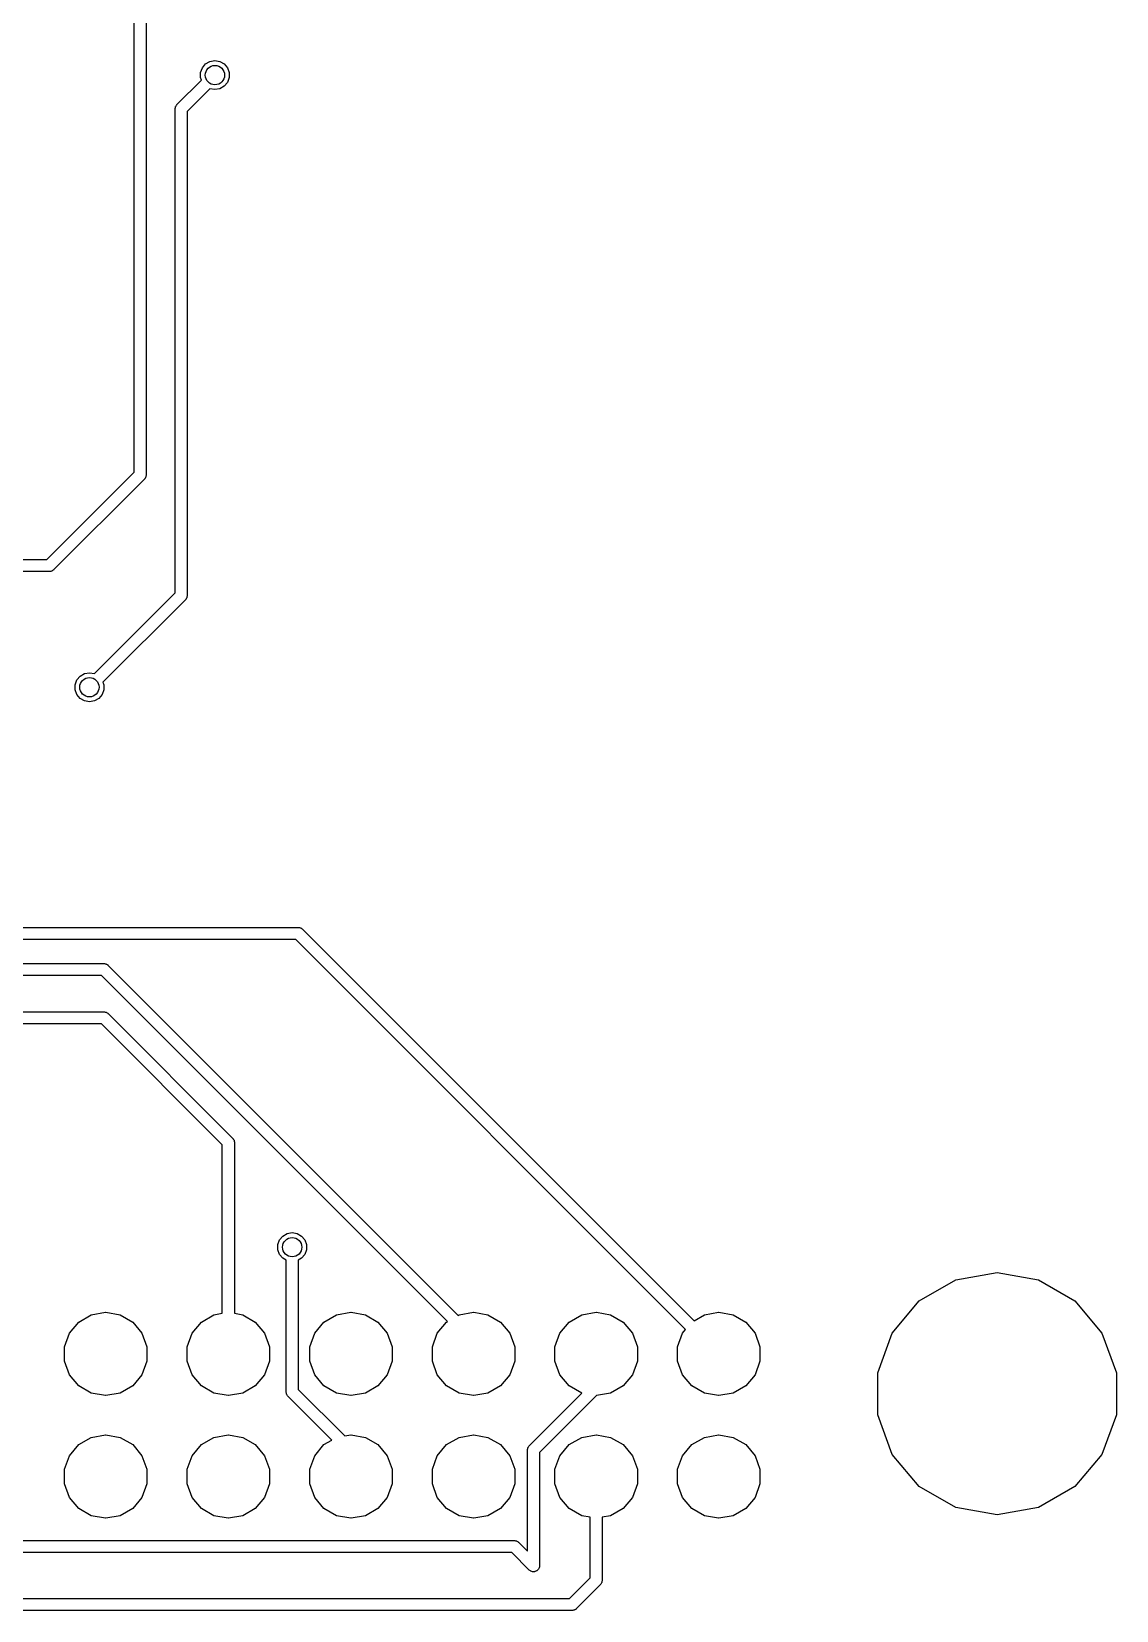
# Model space of a CAD drawing. Extents: x 100.7 to 163.2, y -130.7 to -69.1.
# Drawn here: x 140.69 to 163.16, y -129.59 to -96.89 of the extents above; entities that cross this region are included whole.
import ezdxf

# ---------------------------------------------------------------- set-up
doc = ezdxf.new("R2010")
doc.units = 0
doc.header["$MEASUREMENT"] = 0
doc.layers.add('BLACK', color=7, linetype='CONTINUOUS')

msp = doc.modelspace()

# ---------------------------------------------------------------- linework, layer by layer
at = {"layer": 'Black'}
for p, q in [((142.815, -106.018), (142.815, -89.3718)), ((143.065, -89.32), (143.065, -106.07)), ((144.193, -97.7377), (144.229, -97.6394)), ((144.193, -97.8423), (144.193, -97.7377)), ((144.229, -97.6394), (144.296, -97.5593)), ((144.296, -97.5593), (144.387, -97.507)), ((144.387, -97.507), (144.49, -97.4889)), ((144.49, -97.4889), (144.593, -97.507)), ((144.593, -97.507), (144.684, -97.5593)), ((144.684, -97.5593), (144.751, -97.6394)), ((144.751, -97.6394), (144.787, -97.7377)), ((144.787, -97.7377), (144.787, -97.8423)), ((143.702, -98.4016), (144.211, -97.8918)), ((144.385, -98.0718), (143.915, -98.5418)), ((144.211, -97.8918), (144.193, -97.8423)), ((144.387, -98.073), (144.385, -98.0718)), ((144.49, -98.0911), (144.387, -98.073)), ((144.593, -98.073), (144.49, -98.0911)), ((144.684, -98.0207), (144.593, -98.073)), ((144.751, -97.9406), (144.684, -98.0207)), ((144.787, -97.8423), (144.751, -97.9406)), ((143.67, -98.4633), (143.673, -98.4472)), ((143.673, -98.4472), (143.675, -98.4425)), ((143.675, -98.4425), (143.677, -98.4372)), ((143.677, -98.4372), (143.686, -98.4238)), ((143.686, -98.4238), (143.694, -98.4097)), ((143.694, -98.4097), (143.698, -98.4061)), ((143.698, -98.4061), (143.702, -98.4016)), ((143.665, -98.4791), (143.67, -98.4633)), ((143.666, -98.4846), (143.665, -98.4791)), ((143.665, -98.49), (143.666, -98.4846)), ((143.665, -108.518), (143.665, -98.49)), ((143.915, -98.5418), (143.915, -108.57)), ((141.008, -107.825), (142.815, -106.018)), ((143.028, -106.158), (141.148, -108.038)), ((143.032, -106.154), (143.028, -106.158)), ((143.036, -106.15), (143.032, -106.154)), ((143.044, -106.136), (143.036, -106.15)), ((143.053, -106.123), (143.044, -106.136)), ((143.055, -106.118), (143.053, -106.123)), ((143.057, -106.113), (143.055, -106.118)), ((143.06, -106.097), (143.057, -106.113)), ((143.065, -106.081), (143.06, -106.097)), ((143.065, -106.07), (143.064, -106.075)), ((143.064, -106.075), (143.065, -106.081)), ((139.32, -107.825), (141.008, -107.825)), ((141.06, -108.075), (139.32, -108.075)), ((141.065, -108.074), (141.06, -108.075)), ((141.071, -108.075), (141.065, -108.074)), ((141.087, -108.07), (141.071, -108.075)), ((141.103, -108.067), (141.087, -108.07)), ((141.108, -108.065), (141.103, -108.067)), ((141.113, -108.063), (141.108, -108.065)), ((141.126, -108.054), (141.113, -108.063)), ((141.14, -108.046), (141.126, -108.054)), ((141.144, -108.042), (141.14, -108.046)), ((141.148, -108.038), (141.144, -108.042)), ((141.995, -110.188), (143.665, -108.518)), ((143.915, -108.581), (143.91, -108.597)), ((143.915, -108.57), (143.914, -108.575)), ((143.914, -108.575), (143.915, -108.581)), ((143.878, -108.658), (142.169, -110.368)), ((143.882, -108.654), (143.878, -108.658)), ((143.886, -108.65), (143.882, -108.654)), ((143.894, -108.636), (143.886, -108.65)), ((143.903, -108.623), (143.894, -108.636)), ((143.905, -108.618), (143.903, -108.623)), ((143.907, -108.613), (143.905, -108.618)), ((143.91, -108.597), (143.907, -108.613)), ((141.696, -110.239), (141.787, -110.187)), ((141.787, -110.187), (141.89, -110.169)), ((141.89, -110.169), (141.993, -110.187)), ((141.993, -110.187), (141.995, -110.188)), ((141.593, -110.418), (141.629, -110.319)), ((141.593, -110.522), (141.593, -110.418)), ((141.629, -110.621), (141.593, -110.522)), ((141.629, -110.319), (141.696, -110.239)), ((142.187, -110.522), (142.151, -110.621)), ((142.169, -110.368), (142.187, -110.418)), ((142.187, -110.418), (142.187, -110.522)), ((141.696, -110.701), (141.629, -110.621)), ((141.787, -110.753), (141.696, -110.701)), ((141.89, -110.771), (141.787, -110.753)), ((141.993, -110.753), (141.89, -110.771)), ((142.084, -110.701), (141.993, -110.753)), ((142.151, -110.621), (142.084, -110.701)), ((136.992, -115.445), (146.215, -115.445)), ((146.215, -115.445), (146.221, -115.446)), ((146.221, -115.446), (146.226, -115.445)), ((146.226, -115.445), (146.242, -115.45)), ((146.242, -115.45), (146.258, -115.453)), ((146.258, -115.453), (146.263, -115.455)), ((146.263, -115.455), (146.268, -115.457)), ((146.163, -115.695), (136.94, -115.695)), ((154.241, -123.773), (146.163, -115.695)), ((146.268, -115.457), (146.281, -115.466)), ((146.281, -115.466), (146.295, -115.474)), ((146.295, -115.474), (146.299, -115.478)), ((146.299, -115.478), (146.303, -115.482)), ((146.303, -115.482), (154.416, -123.594)), ((135.992, -116.195), (142.19, -116.195)), ((142.19, -116.195), (142.195, -116.196)), ((142.195, -116.196), (142.201, -116.195)), ((142.201, -116.195), (142.217, -116.2)), ((142.217, -116.2), (142.233, -116.203)), ((142.233, -116.203), (142.238, -116.205)), ((142.238, -116.205), (142.243, -116.207)), ((142.243, -116.207), (142.256, -116.216)), ((142.256, -116.216), (142.27, -116.224)), ((142.27, -116.224), (142.274, -116.228)), ((142.274, -116.228), (142.278, -116.232)), ((142.278, -116.232), (149.529, -123.482)), ((142.138, -116.445), (135.94, -116.445)), ((149.305, -123.612), (142.138, -116.445)), ((135.242, -117.195), (142.19, -117.195)), ((142.19, -117.195), (142.195, -117.196)), ((142.195, -117.196), (142.201, -117.195)), ((142.201, -117.195), (142.217, -117.2)), ((142.217, -117.2), (142.233, -117.203)), ((142.233, -117.203), (142.238, -117.205)), ((142.238, -117.205), (142.243, -117.207)), ((142.243, -117.207), (142.256, -117.216)), ((142.256, -117.216), (142.27, -117.224)), ((142.27, -117.224), (142.274, -117.228)), ((142.274, -117.228), (142.278, -117.232)), ((142.278, -117.232), (144.856, -119.809)), ((142.138, -117.445), (135.19, -117.445)), ((144.642, -119.949), (142.138, -117.445)), ((144.642, -123.44), (144.642, -119.949)), ((144.856, -119.809), (144.859, -119.813)), ((144.859, -119.813), (144.863, -119.817)), ((144.863, -119.817), (144.871, -119.831)), ((144.871, -119.831), (144.881, -119.844)), ((144.881, -119.844), (144.882, -119.85)), ((144.882, -119.85), (144.885, -119.855)), ((144.885, -119.855), (144.888, -119.871)), ((144.888, -119.871), (144.892, -119.886)), ((144.892, -119.886), (144.891, -119.892)), ((144.891, -119.892), (144.892, -119.897)), ((144.892, -119.897), (144.892, -123.44)), ((145.793, -122.018), (145.829, -121.919)), ((145.829, -121.919), (145.896, -121.839)), ((145.896, -121.839), (145.987, -121.787)), ((145.987, -121.787), (146.09, -121.769)), ((146.09, -121.769), (146.193, -121.787)), ((146.193, -121.787), (146.284, -121.839)), ((146.284, -121.839), (146.351, -121.919)), ((146.351, -121.919), (146.387, -122.018)), ((145.793, -122.122), (145.793, -122.018)), ((145.829, -122.221), (145.793, -122.122)), ((145.896, -122.301), (145.829, -122.221)), ((145.965, -122.34), (145.896, -122.301)), ((146.284, -122.301), (146.215, -122.34)), ((146.351, -122.221), (146.284, -122.301)), ((146.387, -122.122), (146.351, -122.221)), ((146.387, -122.018), (146.387, -122.122)), ((145.965, -125.07), (145.965, -122.34)), ((146.215, -122.34), (146.215, -125.018)), ((159.835, -122.749), (160.693, -122.598)), ((160.693, -122.598), (161.551, -122.749)), ((159.08, -123.185), (159.835, -122.749)), ((161.551, -122.749), (162.306, -123.185)), ((158.52, -123.853), (159.08, -123.185)), ((162.306, -123.185), (162.866, -123.853)), ((141.476, -123.85), (141.669, -123.621)), ((141.669, -123.621), (141.929, -123.471)), ((141.929, -123.471), (142.224, -123.419)), ((142.224, -123.419), (142.231, -123.419)), ((142.231, -123.419), (142.526, -123.471)), ((142.526, -123.471), (142.786, -123.621)), ((142.786, -123.621), (142.978, -123.85)), ((144.016, -123.85), (144.209, -123.621)), ((144.209, -123.621), (144.469, -123.471)), ((144.469, -123.471), (144.642, -123.44)), ((144.892, -123.44), (145.066, -123.471)), ((145.066, -123.471), (145.326, -123.621)), ((145.326, -123.621), (145.518, -123.85)), ((146.556, -123.85), (146.749, -123.621)), ((146.749, -123.621), (147.009, -123.471)), ((147.009, -123.471), (147.304, -123.419)), ((147.304, -123.419), (147.311, -123.419)), ((147.311, -123.419), (147.606, -123.471)), ((147.606, -123.471), (147.866, -123.621)), ((147.866, -123.621), (148.058, -123.85)), ((149.096, -123.85), (149.289, -123.621)), ((149.289, -123.621), (149.305, -123.612)), ((149.529, -123.482), (149.549, -123.471)), ((149.549, -123.471), (149.844, -123.419)), ((149.844, -123.419), (149.851, -123.419)), ((149.851, -123.419), (150.146, -123.471)), ((150.146, -123.471), (150.406, -123.621)), ((150.406, -123.621), (150.598, -123.85)), ((151.636, -123.85), (151.829, -123.621)), ((151.829, -123.621), (152.089, -123.471)), ((152.089, -123.471), (152.384, -123.419)), ((152.384, -123.419), (152.391, -123.419)), ((152.391, -123.419), (152.686, -123.471)), ((152.686, -123.471), (152.946, -123.621)), ((152.946, -123.621), (153.138, -123.85)), ((154.416, -123.594), (154.629, -123.471)), ((154.629, -123.471), (154.924, -123.419)), ((154.924, -123.419), (154.931, -123.419)), ((154.931, -123.419), (155.226, -123.471)), ((155.226, -123.471), (155.486, -123.621)), ((155.486, -123.621), (155.678, -123.85)), ((141.374, -124.132), (141.476, -123.85)), ((142.978, -123.85), (143.081, -124.132)), ((143.914, -124.132), (144.016, -123.85)), ((145.518, -123.85), (145.621, -124.132)), ((146.454, -124.132), (146.556, -123.85)), ((148.058, -123.85), (148.161, -124.132)), ((148.994, -124.132), (149.096, -123.85)), ((150.598, -123.85), (150.701, -124.132)), ((151.534, -124.132), (151.636, -123.85)), ((153.138, -123.85), (153.241, -124.132)), ((154.074, -124.132), (154.176, -123.85)), ((154.176, -123.85), (154.241, -123.773)), ((155.678, -123.85), (155.781, -124.132)), ((158.222, -124.672), (158.52, -123.853)), ((162.866, -123.853), (163.165, -124.672)), ((141.374, -124.432), (141.374, -124.132)), ((143.081, -124.132), (143.081, -124.432)), ((143.914, -124.432), (143.914, -124.132)), ((145.621, -124.132), (145.621, -124.432)), ((146.454, -124.432), (146.454, -124.132)), ((148.161, -124.132), (148.161, -124.432)), ((148.994, -124.432), (148.994, -124.132)), ((150.701, -124.132), (150.701, -124.432)), ((151.534, -124.432), (151.534, -124.132)), ((153.241, -124.132), (153.241, -124.432)), ((154.074, -124.432), (154.074, -124.132)), ((155.781, -124.132), (155.781, -124.432)), ((141.476, -124.714), (141.374, -124.432)), ((143.081, -124.432), (142.978, -124.714)), ((144.016, -124.714), (143.914, -124.432)), ((145.621, -124.432), (145.518, -124.714)), ((146.556, -124.714), (146.454, -124.432)), ((148.161, -124.432), (148.058, -124.714)), ((149.096, -124.714), (148.994, -124.432)), ((150.701, -124.432), (150.598, -124.714)), ((151.636, -124.714), (151.534, -124.432)), ((153.241, -124.432), (153.138, -124.714)), ((154.176, -124.714), (154.074, -124.432)), ((155.781, -124.432), (155.678, -124.714)), ((141.669, -124.944), (141.476, -124.714)), ((142.978, -124.714), (142.786, -124.944)), ((144.209, -124.944), (144.016, -124.714)), ((145.518, -124.714), (145.326, -124.944)), ((146.749, -124.944), (146.556, -124.714)), ((148.058, -124.714), (147.866, -124.944)), ((149.289, -124.944), (149.096, -124.714)), ((150.598, -124.714), (150.406, -124.944)), ((151.829, -124.944), (151.636, -124.714)), ((153.138, -124.714), (152.946, -124.944)), ((154.369, -124.944), (154.176, -124.714)), ((155.678, -124.714), (155.486, -124.944)), ((158.222, -125.543), (158.222, -124.672)), ((163.165, -124.672), (163.165, -125.543)), ((141.929, -125.094), (141.669, -124.944)), ((142.224, -125.146), (141.929, -125.094)), ((142.231, -125.146), (142.224, -125.146)), ((142.526, -125.094), (142.231, -125.146)), ((142.786, -124.944), (142.526, -125.094)), ((144.469, -125.094), (144.209, -124.944)), ((144.764, -125.146), (144.469, -125.094)), ((144.771, -125.146), (144.764, -125.146)), ((145.066, -125.094), (144.771, -125.146)), ((145.326, -124.944), (145.066, -125.094)), ((145.966, -125.075), (145.965, -125.07)), ((145.965, -125.081), (145.966, -125.075)), ((145.97, -125.097), (145.965, -125.081)), ((145.973, -125.113), (145.97, -125.097)), ((145.975, -125.118), (145.973, -125.113)), ((145.977, -125.123), (145.975, -125.118)), ((145.986, -125.136), (145.977, -125.123)), ((145.994, -125.15), (145.986, -125.136)), ((145.998, -125.154), (145.994, -125.15)), ((146.002, -125.158), (145.998, -125.154)), ((146.911, -126.067), (146.002, -125.158)), ((146.215, -125.018), (147.178, -125.981)), ((147.009, -125.094), (146.749, -124.944)), ((147.304, -125.146), (147.009, -125.094)), ((147.311, -125.146), (147.304, -125.146)), ((147.606, -125.094), (147.311, -125.146)), ((147.866, -124.944), (147.606, -125.094)), ((149.549, -125.094), (149.289, -124.944)), ((149.844, -125.146), (149.549, -125.094)), ((149.851, -125.146), (149.844, -125.146)), ((150.146, -125.094), (149.851, -125.146)), ((150.406, -124.944), (150.146, -125.094)), ((151.002, -126.182), (152.089, -125.094)), ((152.391, -125.146), (151.215, -126.322)), ((152.089, -125.094), (151.829, -124.944)), ((152.089, -125.094), (152.089, -125.094)), ((152.686, -125.094), (152.391, -125.146)), ((152.946, -124.944), (152.686, -125.094)), ((154.629, -125.094), (154.369, -124.944)), ((154.924, -125.146), (154.629, -125.094)), ((154.931, -125.146), (154.924, -125.146)), ((155.226, -125.094), (154.931, -125.146)), ((155.486, -124.944), (155.226, -125.094)), ((158.52, -126.362), (158.222, -125.543)), ((163.165, -125.543), (162.866, -126.362)), ((141.476, -126.39), (141.669, -126.161)), ((141.669, -126.161), (141.929, -126.011)), ((141.929, -126.011), (142.224, -125.959)), ((142.224, -125.959), (142.231, -125.959)), ((142.231, -125.959), (142.526, -126.011)), ((142.526, -126.011), (142.786, -126.161)), ((142.786, -126.161), (142.978, -126.39)), ((144.016, -126.39), (144.209, -126.161)), ((144.209, -126.161), (144.469, -126.011)), ((144.469, -126.011), (144.764, -125.959)), ((144.764, -125.959), (144.771, -125.959)), ((144.771, -125.959), (145.066, -126.011)), ((145.066, -126.011), (145.326, -126.161)), ((145.326, -126.161), (145.518, -126.39)), ((146.556, -126.39), (146.749, -126.161)), ((146.749, -126.161), (146.911, -126.067)), ((147.178, -125.981), (147.304, -125.959)), ((147.304, -125.959), (147.311, -125.959)), ((147.311, -125.959), (147.606, -126.011)), ((147.606, -126.011), (147.866, -126.161)), ((147.866, -126.161), (148.058, -126.39)), ((149.096, -126.39), (149.289, -126.161)), ((149.289, -126.161), (149.549, -126.011)), ((149.549, -126.011), (149.844, -125.959)), ((149.844, -125.959), (149.851, -125.959)), ((149.851, -125.959), (150.146, -126.011)), ((150.146, -126.011), (150.406, -126.161)), ((150.406, -126.161), (150.598, -126.39)), ((150.965, -126.259), (150.97, -126.243)), ((150.97, -126.243), (150.973, -126.227)), ((150.973, -126.227), (150.975, -126.222)), ((150.975, -126.222), (150.977, -126.217)), ((150.977, -126.217), (150.986, -126.204)), ((150.986, -126.204), (150.994, -126.19)), ((150.994, -126.19), (150.998, -126.186)), ((150.998, -126.186), (151.002, -126.182)), ((151.636, -126.39), (151.829, -126.161)), ((151.829, -126.161), (152.089, -126.011)), ((152.089, -126.011), (152.384, -125.959)), ((152.384, -125.959), (152.391, -125.959)), ((152.391, -125.959), (152.686, -126.011)), ((152.686, -126.011), (152.946, -126.161)), ((152.946, -126.161), (153.138, -126.39)), ((154.176, -126.39), (154.369, -126.161)), ((154.369, -126.161), (154.629, -126.011)), ((154.629, -126.011), (154.924, -125.959)), ((154.924, -125.959), (154.931, -125.959)), ((154.931, -125.959), (155.226, -126.011)), ((155.226, -126.011), (155.486, -126.161)), ((155.486, -126.161), (155.678, -126.39)), ((141.374, -126.672), (141.476, -126.39)), ((142.978, -126.39), (143.081, -126.672)), ((143.914, -126.672), (144.016, -126.39)), ((145.518, -126.39), (145.621, -126.672)), ((146.454, -126.672), (146.556, -126.39)), ((148.058, -126.39), (148.161, -126.672)), ((148.994, -126.672), (149.096, -126.39)), ((150.598, -126.39), (150.701, -126.672)), ((150.966, -126.265), (150.965, -126.259)), ((150.965, -126.27), (150.966, -126.265)), ((150.965, -128.368), (150.965, -126.27)), ((151.215, -126.322), (151.215, -128.67)), ((151.534, -126.672), (151.636, -126.39)), ((153.138, -126.39), (153.241, -126.672)), ((154.074, -126.672), (154.176, -126.39)), ((155.678, -126.39), (155.781, -126.672)), ((159.08, -127.03), (158.52, -126.362)), ((162.866, -126.362), (162.306, -127.03)), ((141.374, -126.972), (141.374, -126.672)), ((143.081, -126.672), (143.081, -126.972)), ((143.914, -126.972), (143.914, -126.672)), ((145.621, -126.672), (145.621, -126.972)), ((146.454, -126.972), (146.454, -126.672)), ((148.161, -126.672), (148.161, -126.972)), ((148.994, -126.972), (148.994, -126.672)), ((150.701, -126.672), (150.701, -126.972)), ((151.534, -126.972), (151.534, -126.672)), ((153.241, -126.672), (153.241, -126.972)), ((154.074, -126.972), (154.074, -126.672)), ((155.781, -126.672), (155.781, -126.972)), ((141.476, -127.254), (141.374, -126.972)), ((143.081, -126.972), (142.978, -127.254)), ((144.016, -127.254), (143.914, -126.972)), ((145.621, -126.972), (145.518, -127.254)), ((146.556, -127.254), (146.454, -126.972)), ((148.161, -126.972), (148.058, -127.254)), ((149.096, -127.254), (148.994, -126.972)), ((150.701, -126.972), (150.598, -127.254)), ((151.636, -127.254), (151.534, -126.972)), ((153.241, -126.972), (153.138, -127.254)), ((154.176, -127.254), (154.074, -126.972)), ((155.781, -126.972), (155.678, -127.254)), ((159.835, -127.466), (159.08, -127.03)), ((162.306, -127.03), (161.551, -127.466)), ((141.669, -127.484), (141.476, -127.254)), ((141.929, -127.634), (141.669, -127.484)), ((142.786, -127.484), (142.526, -127.634)), ((142.978, -127.254), (142.786, -127.484)), ((144.209, -127.484), (144.016, -127.254)), ((144.469, -127.634), (144.209, -127.484)), ((145.326, -127.484), (145.066, -127.634)), ((145.518, -127.254), (145.326, -127.484)), ((146.749, -127.484), (146.556, -127.254)), ((147.009, -127.634), (146.749, -127.484)), ((147.866, -127.484), (147.606, -127.634)), ((148.058, -127.254), (147.866, -127.484)), ((149.289, -127.484), (149.096, -127.254)), ((149.549, -127.634), (149.289, -127.484)), ((150.406, -127.484), (150.146, -127.634)), ((150.598, -127.254), (150.406, -127.484)), ((151.829, -127.484), (151.636, -127.254)), ((152.089, -127.634), (151.829, -127.484)), ((152.946, -127.484), (152.686, -127.634)), ((153.138, -127.254), (152.946, -127.484)), ((154.369, -127.484), (154.176, -127.254)), ((154.629, -127.634), (154.369, -127.484)), ((155.486, -127.484), (155.226, -127.634)), ((155.678, -127.254), (155.486, -127.484)), ((160.693, -127.617), (159.835, -127.466)), ((161.551, -127.466), (160.693, -127.617)), ((142.224, -127.686), (141.929, -127.634)), ((142.231, -127.686), (142.224, -127.686)), ((142.526, -127.634), (142.231, -127.686)), ((144.764, -127.686), (144.469, -127.634)), ((144.771, -127.686), (144.764, -127.686)), ((145.066, -127.634), (144.771, -127.686)), ((147.304, -127.686), (147.009, -127.634)), ((147.311, -127.686), (147.304, -127.686)), ((147.606, -127.634), (147.311, -127.686)), ((149.844, -127.686), (149.549, -127.634)), ((149.851, -127.686), (149.844, -127.686)), ((150.146, -127.634), (149.851, -127.686)), ((152.262, -127.664), (152.089, -127.634)), ((152.262, -128.921), (152.262, -127.664)), ((152.686, -127.634), (152.512, -127.664)), ((152.512, -127.664), (152.512, -128.973)), ((154.924, -127.686), (154.629, -127.634)), ((154.931, -127.686), (154.924, -127.686)), ((155.226, -127.634), (154.931, -127.686)), ((131.542, -128.145), (150.69, -128.145)), ((150.69, -128.145), (150.695, -128.146)), ((150.695, -128.146), (150.701, -128.145)), ((150.701, -128.145), (150.717, -128.15)), ((150.717, -128.15), (150.733, -128.153)), ((150.733, -128.153), (150.738, -128.155)), ((150.738, -128.155), (150.743, -128.157)), ((150.743, -128.157), (150.756, -128.166)), ((150.756, -128.166), (150.77, -128.174)), ((150.77, -128.174), (150.774, -128.178)), ((150.774, -128.178), (150.778, -128.182)), ((150.778, -128.182), (150.965, -128.368)), ((150.638, -128.395), (131.49, -128.395)), ((151.002, -128.758), (150.638, -128.395)), ((151.015, -128.768), (151.002, -128.758)), ((151.028, -128.778), (151.015, -128.768)), ((151.033, -128.78), (151.028, -128.778)), ((151.037, -128.783), (151.033, -128.78)), ((151.053, -128.788), (151.037, -128.783)), ((151.068, -128.793), (151.053, -128.788)), ((151.074, -128.793), (151.068, -128.793)), ((151.079, -128.795), (151.074, -128.793)), ((151.095, -128.793), (151.079, -128.795)), ((151.112, -128.793), (151.095, -128.793)), ((151.117, -128.791), (151.112, -128.793)), ((151.122, -128.791), (151.117, -128.791)), ((151.137, -128.784), (151.122, -128.791)), ((151.153, -128.778), (151.137, -128.784)), ((151.157, -128.775), (151.153, -128.778)), ((151.162, -128.772), (151.157, -128.775)), ((151.173, -128.761), (151.162, -128.772)), ((151.186, -128.75), (151.173, -128.761)), ((151.189, -128.746), (151.186, -128.75)), ((151.192, -128.742), (151.189, -128.746)), ((151.199, -128.727), (151.192, -128.742)), ((151.207, -128.713), (151.199, -128.727)), ((151.208, -128.707), (151.207, -128.713)), ((151.211, -128.702), (151.208, -128.707)), ((151.212, -128.686), (151.211, -128.702)), ((151.215, -128.67), (151.212, -128.686)), ((151.838, -129.345), (152.262, -128.921)), ((152.476, -129.061), (151.978, -129.558)), ((152.479, -129.057), (152.476, -129.061)), ((152.483, -129.053), (152.479, -129.057)), ((152.491, -129.039), (152.483, -129.053)), ((152.501, -129.026), (152.491, -129.039)), ((152.502, -129.02), (152.501, -129.026)), ((152.505, -129.015), (152.502, -129.02)), ((152.508, -128.999), (152.505, -129.015)), ((152.512, -128.984), (152.508, -128.999)), ((152.512, -128.973), (152.511, -128.978)), ((152.511, -128.978), (152.512, -128.984)), ((130.342, -129.345), (151.838, -129.345)), ((151.89, -129.595), (130.29, -129.595)), ((151.895, -129.594), (151.89, -129.595)), ((151.901, -129.595), (151.895, -129.594)), ((151.917, -129.59), (151.901, -129.595)), ((151.933, -129.587), (151.917, -129.59)), ((151.938, -129.585), (151.933, -129.587)), ((151.943, -129.583), (151.938, -129.585)), ((151.956, -129.574), (151.943, -129.583)), ((151.97, -129.566), (151.956, -129.574)), ((151.974, -129.562), (151.97, -129.566)), ((151.978, -129.558), (151.974, -129.562))]:
    msp.add_line(p, q, dxfattribs=at)
for centre in [(144.49, -97.79), (141.89, -110.47), (146.09, -122.07)]:
    msp.add_circle(centre, 0.2, dxfattribs=at)

doc.saveas('drawing.dxf')
